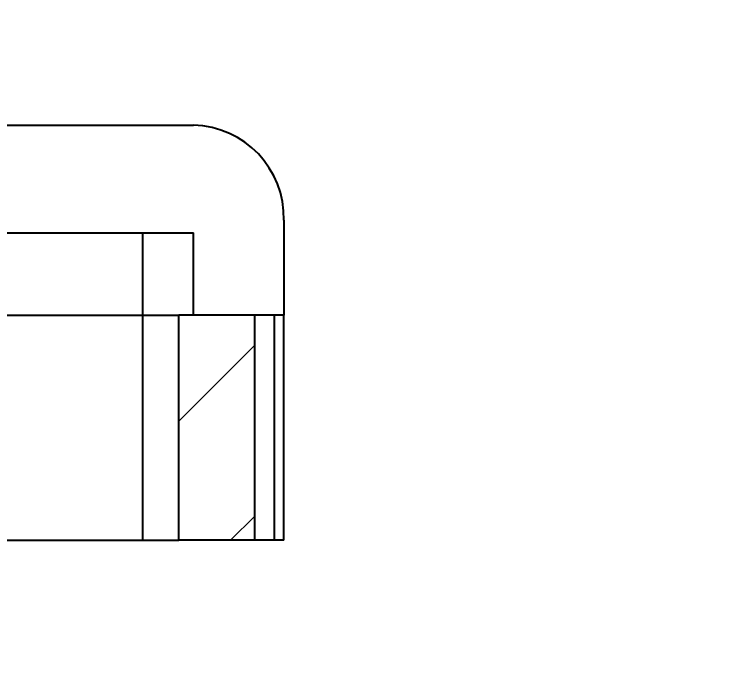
# Model space of a CAD drawing. Extents: x -9568 to -1230, y 8910 to 14862.
# Drawn here: x -4387.73 to -4364.07, y 12469.13 to 12490.82 of the extents above; entities that cross this region are included whole.
import ezdxf

# ---------------------------------------------------------------- set-up
doc = ezdxf.new("R2010")
doc.units = 0
doc.header["$LTSCALE"] = 12
doc.layers.get('0').update_dxf_attribs({"linetype": 'CONTINUOUS', "lineweight": 25})
doc.layers.get('Defpoints').update_dxf_attribs({"linetype": 'CONTINUOUS'})
doc.layers.add('10', color=7, linetype='CONTINUOUS')
doc.layers.add('1轮廓实线层', color=7, linetype='CONTINUOUS')
doc.layers.add('7标注层', color=4, linetype='CONTINUOUS', lineweight=20)
doc.styles.get("Standard").update_dxf_attribs({"font": 'gbenor.shx', "bigfont": 'gbcbig.shx'})
doc.dimstyles.new('1-15英寸横', dxfattribs={"dimscale": 15, "dimtxt": 3.5, "dimasz": 2.5, "dimexe": 1.5, "dimexo": 1, "dimgap": 0.5, "dimtad": 1, "dimtih": 1, "dimtoh": 1, "dimrnd": 1e-09, "dimzin": 12, "dimdsep": 46, "dimtxsty": 'Standard', "dimsah": 1, "dimcen": 0.09, "dimclrd": 256, "dimclre": 256, "dimclrt": 256, "dimadec": 0, "dimazin": 3, "dimtfac": 1, "dimtofl": 0, "dimtmove": 0, "dimatfit": 3, "dimfxl": 1, "dimfrac": 2, "dimtolj": 1, "dimtzin": 12, "dimlwd": -1, "dimlwe": -1, "dimarcsym": 0})

# ---------------------------------------------------------------- blocks, each defined once
blk = doc.blocks.new('*D8444')
at = {"layer": '7标注层'}
for p, q in [((-3719.954, 13076.338), (-3719.954, 11952.339)), ((-5962.359, 12432.021), (-5962.359, 11952.339)), ((-3757.454, 11974.839), (-5924.859, 11974.839))]:
    blk.add_line(p, q, dxfattribs=at)
for points in [[(-5924.859, 11981.089), (-5924.859, 11968.589), (-5962.359, 11974.839)], [(-3757.454, 11968.589), (-3757.454, 11981.089), (-3719.954, 11974.839)]]:
    blk.add_solid(points, dxfattribs=at)
at = {"layer": 'Defpoints', "color": 0}
for p in [(-3719.954, 13091.338), (-5962.359, 12447.021), (-5962.359, 11974.839)]:
    blk.add_point(p, dxfattribs=at)
at = {"layer": '7标注层', "insert": (-4841.156, 12009.683), "char_height": 52.5, "attachment_point": 5}
blk.add_mtext('\\A1;\\A1;2242.4 [88.28]', dxfattribs=at)
blk = doc.blocks.new('G$CB8105335')
at = {"layer": '10', "linetype": 'Continuous', "lineweight": 18}
h = blk.add_hatch(dxfattribs=at)
h.set_pattern_fill('ANSI31', color=256, scale=1.258332, style=0)
h.set_pattern_definition([(45, (-170.6443, -249.913), (-2.825036, 2.825036), [])])
h.paths.add_polyline_path([(65.477, 60.619), (65.477, 53.174), (67.986, 53.174), (67.986, 60.619)], flags=0)
at = {"color": 7, "linetype": 'Continuous', "lineweight": 25}
for p, q in [((56.488, 66.91), (65.961, 66.91)), ((68.954, 63.765), (68.954, 60.619)), ((56.992, 63.345), (65.961, 63.345)), ((64.289, 60.619), (64.289, 63.345)), ((65.961, 60.619), (65.961, 63.345)), ((56.992, 60.619), (64.289, 60.619)), ((64.289, 60.619), (65.477, 60.619)), ((64.289, 53.174), (64.289, 60.619)), ((65.477, 53.174), (65.477, 60.619)), ((67.986, 60.619), (65.477, 60.619)), ((67.986, 53.174), (67.986, 60.619)), ((68.647, 60.619), (67.986, 60.619)), ((68.647, 53.174), (68.647, 60.619)), ((68.954, 60.619), (68.647, 60.619)), ((68.954, 53.174), (68.954, 60.619)), ((53.672, 53.174), (64.289, 53.174)), ((64.289, 53.174), (65.477, 53.174)), ((67.986, 53.174), (65.477, 53.174)), ((68.647, 53.174), (67.986, 53.174)), ((68.954, 53.174), (68.647, 53.174))]:
    blk.add_line(p, q, dxfattribs=at)
blk.add_arc((65.882, 63.839), 3.072, 358.6098, 88.5388, dxfattribs=at)

msp = doc.modelspace()

# ---------------------------------------------------------------- block references
at = {"layer": '1轮廓实线层'}
msp.add_blockref('G$CB8105335', (-4447.76631, 12420.24182, 82.66856), dxfattribs=at)

# ---------------------------------------------------------------- dimensions: what is measured, and where the dimension line sits
at = {"layer": '7标注层'}
dim = msp.add_linear_dim(base=(-5962.35859, 11974.83898, 82.66856), p1=(-3719.95361, 13091.33807, 82.66856), p2=(-5962.35859, 12447.02075, 82.66856), text='\\A1;<>', dimstyle='1-15英寸横', override={"dimjust": 0, "dimtxsty": 'Standard'}, dxfattribs=at)
dim.commit()
dim.dimension.update_dxf_attribs({"geometry": '*D8444', "text_midpoint": (-4841.1561, 12009.68273, 82.66856)})

doc.saveas('drawing.dxf')
